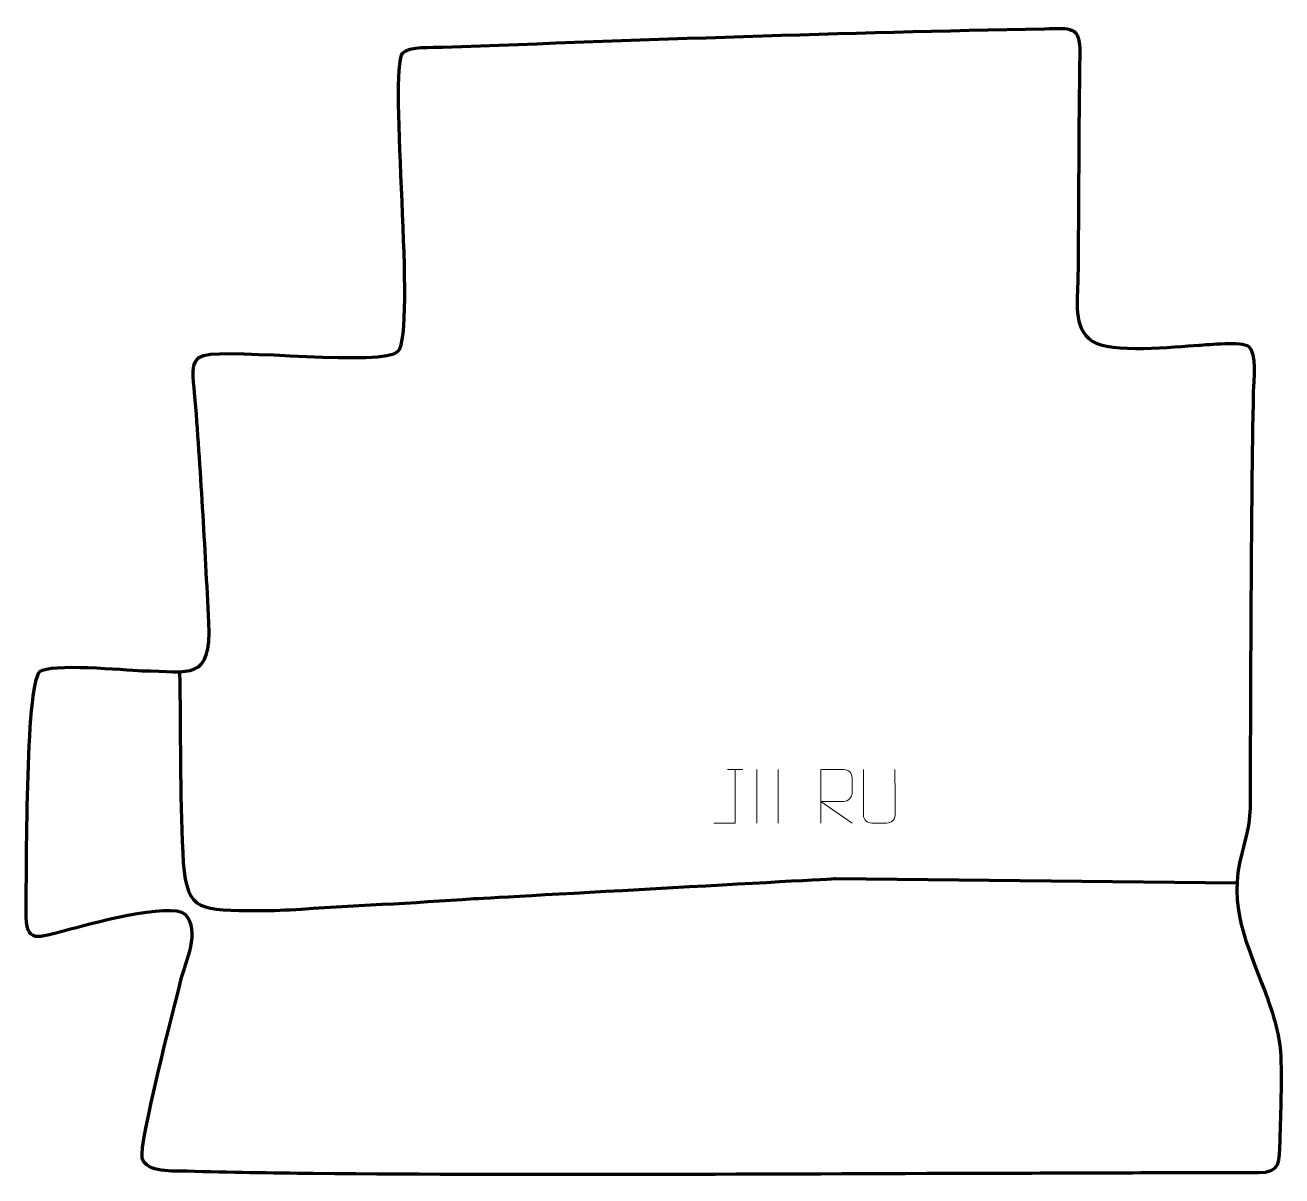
# Model space of a CAD drawing. Header units: millimetres. Extents: x -681 to -94, y 163 to 701.
import ezdxf

# ---------------------------------------------------------------- set-up
doc = ezdxf.new("R2010")
doc.units = ezdxf.units.MM
doc.header["$MEASUREMENT"] = 0
doc.layers.add('layer 2', color=7, linetype='Continuous')
doc.layers.add('layer 3', color=7, linetype='Continuous')

msp = doc.modelspace()

# ---------------------------------------------------------------- linework, layer by layer
at = {"layer": 'layer 2', "color": 142, "lineweight": 158}
msp.add_open_spline([(-608.6691, 398.7528), (-608.1552, 370.8154), (-608.5115, 342.0757), (-607.2071, 314.2625), (-607.2071, 314.2625), (-605.9671, 287.8212), (-601.0311, 287.5455), (-576.3944, 287.2906), (-576.3944, 287.2906), (-570.0028, 287.2173), (-563.4932, 287.2986), (-557.1104, 287.6702), (-557.1104, 287.6702), (-528.5296, 289.4954), (-499.9289, 290.831), (-471.3571, 292.8383), (-471.3571, 292.8383), (-469.7696, 292.9706), (-302.5526, 302.231), (-302.5526, 302.231), (-302.5526, 302.231), (-302.5526, 302.231), (-115.6899, 300.2464), (-115.6899, 300.2464)], degree=3, knots=[0, 0, 0, 0, 0.14285714, 0.14285714, 0.14285714, 0.14285714, 0.28571429, 0.28571429, 0.28571429, 0.28571429, 0.42857143, 0.42857143, 0.42857143, 0.42857143, 0.57142857, 0.57142857, 0.57142857, 0.57142857, 0.71428571, 0.71428571, 0.71428571, 0.71428571, 1, 1, 1, 1], dxfattribs=at)
at = {"layer": 'layer 3', "color": 242, "lineweight": 158}
msp.add_open_spline([(-113.025, 313.9713), (-108.3812, 330.9482), (-109.1518, 332.055), (-109.0821, 349.4825), (-109.0821, 349.4825), (-108.8336, 409.4005), (-108.745, 469.6547), (-107.6239, 529.5445), (-107.6239, 529.5445), (-107.5362, 534.2282), (-105.9914, 547.6194), (-109.7294, 550.562), (-109.7294, 550.562), (-113.1079, 553.2217), (-128.2246, 551.3651), (-133.0798, 551.1355), (-133.0798, 551.1355), (-144.2338, 550.525), (-174.2123, 547.1666), (-182.86, 553.0519), (-182.86, 553.0519), (-191.977, 559.2567), (-189.5979, 572.3402), (-189.4728, 581.9091), (-189.4728, 581.9091), (-189.014, 616.9758), (-189.2341, 652.036), (-188.5838, 687.1061), (-188.5838, 687.1061), (-188.335, 700.5305), (-192.7759, 699.0693), (-205.0956, 698.8471), (-205.0956, 698.8471), (-298.785, 697.157), (-392.1696, 693.8109), (-485.8082, 690.2058), (-485.8082, 690.2058), (-490.5656, 690.0226), (-501.7335, 690.9306), (-504.5763, 687.3892), (-504.5763, 687.3892), (-511.1633, 679.1838), (-498.0058, 557.8774), (-506.6798, 548.2901), (-506.6798, 548.2901), (-513.1287, 541.162), (-584.0403, 549.734), (-597.4609, 546.3953), (-597.4609, 546.3953), (-604.4259, 544.6624), (-602.1459, 534.609), (-601.6512, 528.8902), (-601.6512, 528.8902), (-598.6804, 493.3363), (-596.8627, 457.4006), (-594.9886, 421.7589), (-594.9886, 421.7589), (-593.8961, 394.3464), (-603.375, 398.8286), (-626.3237, 399.2203), (-626.3237, 399.2203), (-634.193, 399.5993), (-669.3136, 402.7956), (-673.8071, 398.8503), (-673.8071, 398.8503), (-680.741, 392.7625), (-679.9518, 300.1655), (-680.2932, 287.0918), (-680.2932, 287.0918), (-680.5083, 270.7497), (-674.7008, 274.8268), (-661.7103, 277.9902), (-661.7103, 277.9902), (-651.9601, 280.4316), (-612.9789, 291.5948), (-605.9546, 285.3685), (-605.9546, 285.3685), (-598.757, 277.6636), (-605.8126, 263.553), (-608.0168, 254.8253), (-608.0168, 254.8253), (-610.9395, 243.1769), (-627.8157, 178.1079), (-626.084, 171.7711), (-626.084, 171.7711), (-624.1332, 164.6325), (-611.33, 165.8602), (-605.1903, 165.6402), (-605.1903, 165.6402), (-585.4539, 164.9327), (-565.9182, 164.7549), (-546.1811, 164.5586), (-546.1811, 164.5586), (-440.9635, 163.453), (-335.7391, 164.3361), (-230.5199, 164.5776), (-230.5199, 164.5776), (-188.827, 164.666), (-147.0826, 164.9256), (-105.3941, 164.8333), (-105.3941, 164.8333), (-94.8147, 164.8073), (-95.5438, 170.0451), (-95.2762, 179.9422), (-95.2762, 179.9422), (-94.9119, 193.4221), (-94.2815, 208.0405), (-94.903, 221.4847), (-94.903, 221.4847), (-95.3497, 229.4465), (-99.3059, 241.8836), (-102.1474, 249.3949), (-102.1474, 249.3949), (-110.7112, 272.0326), (-119.4487, 289.0617), (-113.025, 313.9713)], degree=3, knots=[0, 0, 0, 0, 0.03333333, 0.03333333, 0.03333333, 0.03333333, 0.06666667, 0.06666667, 0.06666667, 0.06666667, 0.1, 0.1, 0.1, 0.1, 0.13333333, 0.13333333, 0.13333333, 0.13333333, 0.16666667, 0.16666667, 0.16666667, 0.16666667, 0.2, 0.2, 0.2, 0.2, 0.23333333, 0.23333333, 0.23333333, 0.23333333, 0.26666667, 0.26666667, 0.26666667, 0.26666667, 0.3, 0.3, 0.3, 0.3, 0.33333333, 0.33333333, 0.33333333, 0.33333333, 0.36666667, 0.36666667, 0.36666667, 0.36666667, 0.4, 0.4, 0.4, 0.4, 0.43333333, 0.43333333, 0.43333333, 0.43333333, 0.46666667, 0.46666667, 0.46666667, 0.46666667, 0.5, 0.5, 0.5, 0.5, 0.53333333, 0.53333333, 0.53333333, 0.53333333, 0.56666667, 0.56666667, 0.56666667, 0.56666667, 0.6, 0.6, 0.6, 0.6, 0.63333333, 0.63333333, 0.63333333, 0.63333333, 0.66666667, 0.66666667, 0.66666667, 0.66666667, 0.7, 0.7, 0.7, 0.7, 0.73333333, 0.73333333, 0.73333333, 0.73333333, 0.76666667, 0.76666667, 0.76666667, 0.76666667, 0.8, 0.8, 0.8, 0.8, 0.83333333, 0.83333333, 0.83333333, 0.83333333, 0.86666667, 0.86666667, 0.86666667, 0.86666667, 0.9, 0.9, 0.9, 0.9, 0.93333333, 0.93333333, 0.93333333, 0.93333333, 1, 1, 1, 1], dxfattribs=at)
at = {"layer": 'layer 3', "color": 250, "lineweight": 9}
for points, knots in [([(-359.3833, 328.1434), (-359.3833, 328.1434), (-349.3613, 328.1434), (-349.3613, 328.1434), (-349.3613, 328.1434), (-349.3613, 328.1434), (-349.3613, 353.097), (-349.3613, 353.097)], [0, 0, 0, 0, 0.33333333, 0.33333333, 0.33333333, 0.33333333, 1, 1, 1, 1]), ([(-309.4958, 328.1028), (-309.4958, 328.1028), (-309.4958, 353.0563), (-309.4958, 353.0563), (-309.4958, 353.0563), (-305.901, 353.0563), (-302.3055, 353.0563), (-298.7103, 353.0563), (-298.7103, 353.0563), (-296.385, 353.0186), (-294.8277, 351.5286), (-294.8318, 349.1622), (-294.8318, 349.1622), (-294.8322, 347.1267), (-294.8322, 344.0673), (-294.8318, 342.0313), (-294.8318, 342.0313), (-294.8383, 340.1558), (-296.6506, 338.214), (-298.6601, 338.1949), (-298.6601, 338.1949), (-298.6601, 338.1949), (-309.4958, 338.1949), (-309.4958, 338.1949), (-309.4958, 338.1949), (-309.4958, 338.1949), (-294.8411, 328.1028), (-294.8411, 328.1028)], [0, 0, 0, 0, 0.125, 0.125, 0.125, 0.125, 0.25, 0.25, 0.25, 0.25, 0.375, 0.375, 0.375, 0.375, 0.5, 0.5, 0.5, 0.5, 0.625, 0.625, 0.625, 0.625, 0.75, 0.75, 0.75, 0.75, 1, 1, 1, 1]), ([(-274.8365, 353.0605), (-274.8369, 347.521), (-274.7411, 337.3192), (-274.7407, 331.7788), (-274.7407, 331.7788), (-274.8805, 329.5393), (-276.5577, 328.1131), (-278.7054, 328.1026), (-278.7054, 328.1026), (-281.0373, 328.103), (-283.3692, 328.103), (-285.7007, 328.1026), (-285.7007, 328.1026), (-287.6257, 328.0011), (-289.5978, 329.8176), (-289.5866, 331.7621), (-289.5866, 331.7621), (-289.5863, 337.324), (-289.4909, 347.4994), (-289.4913, 353.0605)], [0, 0, 0, 0, 0.16666667, 0.16666667, 0.16666667, 0.16666667, 0.33333333, 0.33333333, 0.33333333, 0.33333333, 0.5, 0.5, 0.5, 0.5, 0.66666667, 0.66666667, 0.66666667, 0.66666667, 1, 1, 1, 1])]:
    msp.add_open_spline(points, degree=3, knots=knots, dxfattribs=at)
for points in [[(-352.9454, 353.097), (-352.9454, 353.097), (-345.7772, 353.097), (-345.7772, 353.097)], [(-339.3613, 353.1073), (-339.3613, 353.1073), (-339.3613, 328.1332), (-339.3613, 328.1332)], [(-329.3613, 353.1073), (-329.3613, 353.1073), (-329.3613, 328.1332), (-329.3613, 328.1332)]]:
    msp.add_open_spline(points, degree=3, dxfattribs=at)

doc.saveas('drawing.dxf')
